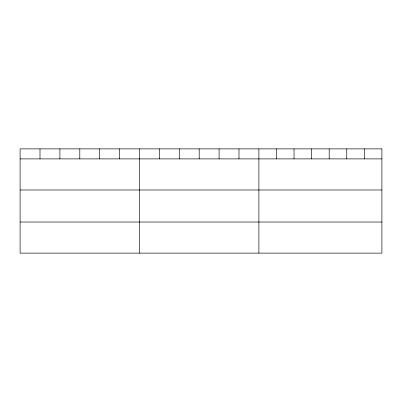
<?xml version="1.0" encoding="UTF-8"?>
<svg xmlns="http://www.w3.org/2000/svg" width="402" height="402" viewBox="0 0 402 402"><rect width="100%" height="100%" fill="white"/><g stroke="black" fill="none" stroke-linecap="round" stroke-linejoin="round"><path stroke-width="0.6" d="M20.1 158.896L381.9 158.896M20.1 189.99L381.9 189.99M20.1 222.03L381.9 222.03M364.328 148.876L364.328 158.896M346.755 148.876L346.755 158.896M329.183 148.876L329.183 158.896M311.605 148.876L311.605 158.896M294.033 148.876L294.033 158.896M276.46 148.876L276.46 158.896M258.888 148.876L258.888 253.124M238.989 148.876L238.989 158.896M219.09 148.876L219.09 158.896M199.191 148.876L199.191 158.896M179.292 148.876L179.292 158.896M159.393 148.876L159.393 158.896M139.494 148.876L139.494 253.124M119.595 148.876L119.595 158.896M99.696 148.876L99.696 158.896M79.797 148.876L79.797 158.896M59.898 148.876L59.898 158.896M39.999 148.876L39.999 158.896M381.9 148.876L20.1 148.876L20.1 253.124L381.9 253.124L381.9 148.876"/></g></svg>
